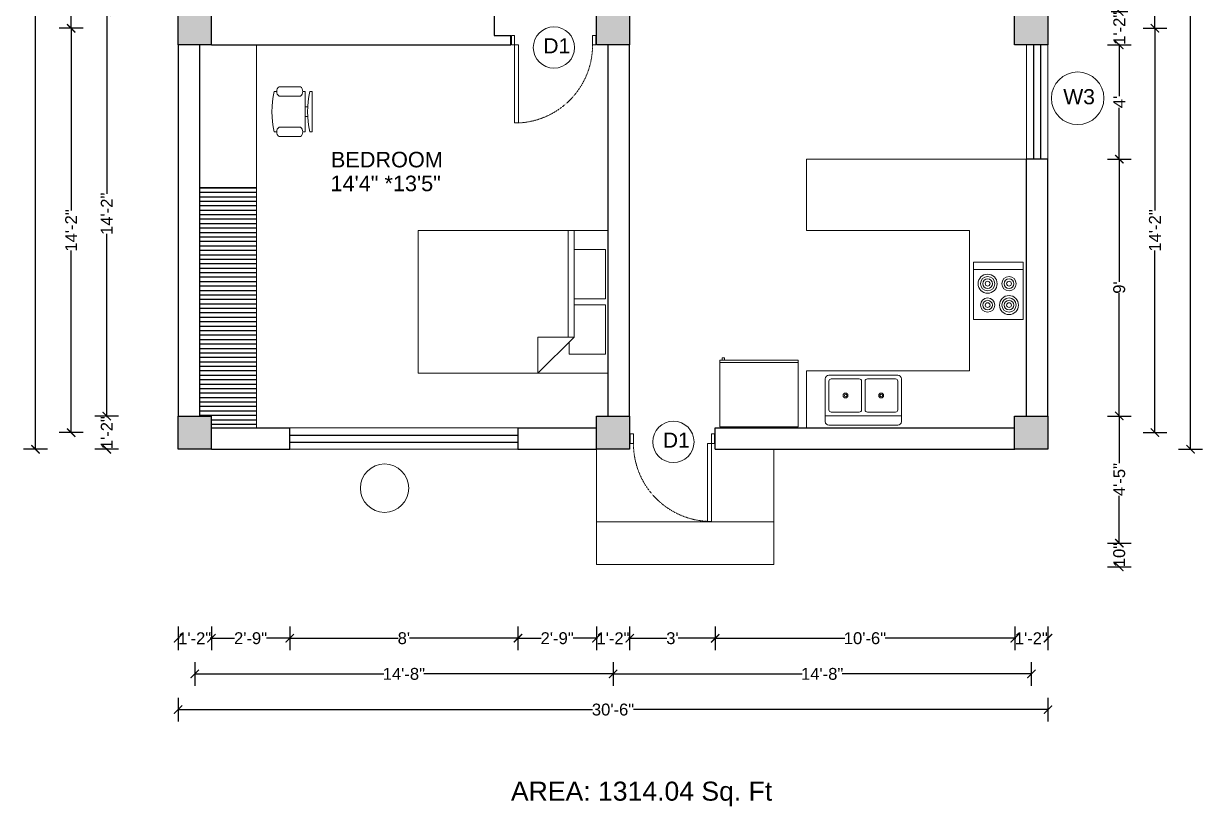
# Model space of a CAD drawing. Header units: inches. Extents: x 2970 to 17976, y 9207 to 14243.
# Drawn here: x 5330.6 to 5826.6, y 13432.8 to 13761.9 of the extents above; entities that cross this region are included whole.
import ezdxf

# ---------------------------------------------------------------- set-up
doc = ezdxf.new("R2010")
doc.units = ezdxf.units.IN
doc.header["$PDMODE"] = 34
doc.linetypes.add('HIDDEN4', pattern=[0.09375, 0.0625, -0.03125])
for name, color, linetype, lineweight in [('DIMENSION', 134, 'Continuous', 15), ('furniture', 11, 'Continuous', 13), ('kiutchen tools', 211, 'Continuous', 13), ('pillar', 40, 'Continuous', 30), ('stairs', 4, 'Continuous', 13), ('TEXT', 30, 'Continuous', 13), ('wall', 60, 'Continuous', 30), ('window section', 185, 'Continuous', 30), ('window sill', 103, 'Continuous', 13)]:
    doc.layers.add(name, color=color, linetype=linetype, lineweight=lineweight)
doc.styles.get("Standard").update_dxf_attribs({"font": 'arial.ttf'})
doc.dimstyles.get("Standard").update_dxf_attribs({"dimtxt": 5, "dimasz": 3.5, "dimexe": 5, "dimexo": 3, "dimgap": 0.09, "dimtad": 0, "dimdec": 0, "dimzin": 0, "dimdsep": 46, "dimlunit": 4, "dimtxsty": 'Standard', "dimblk": 'ARCHTICK', "dimcen": 0.09, "dimadec": 0, "dimazin": 0, "dimtfac": 1, "dimtdec": 0, "dimtofl": 0, "dimtmove": 0, "dimatfit": 3, "dimfxl": 5, "dimfxlon": 1, "dimtolj": 1, "dimtzin": 0, "dimarcsym": 0})

# ---------------------------------------------------------------- blocks, each defined once
blk = doc.blocks.new('pillar')
h = blk.add_hatch(color=256)
h.dxf.hatch_style = 1
h.paths.add_polyline_path([(2623.04, 2262.43), (2637.04, 2262.43), (2637.04, 2276.43), (2623.04, 2276.43)])
blk.add_lwpolyline([(2623.04, 2276.43), (2637.04, 2276.43), (2637.04, 2262.43), (2623.04, 2262.43)], close=True)
blk = doc.blocks.new('Bed - Queen')
at = {"linetype": 'Continuous'}
for p, q in [((0, -80.00003), (0, 0)), ((0, 0), (59.99999, 0)), ((59.99999, 0), (59.99999, -80.00003)), ((7.99999, -1.2), (28.79998, -1.2)), ((7.99999, -14.4), (7.99999, -1.2)), ((28.79998, -1.2), (28.79998, -14.4)), ((31.19999, -1.2), (51.99999, -1.2)), ((31.19999, -14.4), (31.19999, -1.2)), ((51.99999, -1.2), (51.99999, -16.4)), ((0, -14.4), (44.8, -14.4)), ((59.99999, -29.6), (44.8, -14.4)), ((44.8, -14.4), (44.8, -29.6)), ((44.8, -16.8), (0, -16.8)), ((51.99999, -16.4), (46.79936, -16.4)), ((44.8, -29.6), (59.99999, -29.6)), ((59.99999, -80.00003), (0, -80.00003))]:
    blk.add_line(p, q, dxfattribs=at)
blk = doc.blocks.new('Chair - Desk')
at = {"linetype": 'Continuous'}
for p, q in [((-8.5, 0), (-8.5, -1)), ((-8.5, 0), (8.5, 0)), ((8.5, 0), (8.5, -1)), ((-8.5, -3), (-8.5, -4)), ((-8.5, -3), (8.5, -3)), ((-2, -3), (-2, -1.9355)), ((2, -1.9576), (2, -3)), ((8.5, -3), (8.5, -4)), ((-10.5, -5), (-10.5, -14)), ((-6.5, -14), (-6.5, -5)), ((6.5, -5), (6.5, -14)), ((10.5, -14), (10.5, -5)), ((-8.5, -15), (-8.5, -16)), ((8.5, -15), (8.5, -16))]:
    blk.add_line(p, q, dxfattribs=at)
for centre, radius, start, end in [((-8.5, -6.5), 2.5, 36.8699, 143.1301), ((0, 34.625), 36.625, 256.5803, 283.4197), ((8.5, -6.5), 2.5, 36.8699, 143.1301), ((-8.5, -12.5), 2.5, 216.8699, 323.1301), ((8.5, -12.5), 2.5, 216.8699, 323.1301), ((0, 19.625), 36.625, 256.5803, 283.4197)]:
    blk.add_arc(centre, radius, start, end, dxfattribs=at)
blk = doc.blocks.new('fridge')
at = {"layer": 'furniture'}
for p, q in [((3421.89, 1597.78), (3454.89, 1597.78)), ((3452.89, 1595.78), (3452.89, 1596.78)), ((3453.89, 1595.78), (3452.89, 1595.78)), ((3453.89, 1596.78), (3453.89, 1595.78))]:
    blk.add_line(p, q, dxfattribs=at)
blk.add_lwpolyline([(3421.89, 1596.78), (3421.89, 1624.78), (3454.89, 1624.78), (3454.89, 1596.78)], close=True, dxfattribs=at)
blk = doc.blocks.new('sink')
at = {"layer": 'furniture'}
for p, q in [((3469.14, 1547.28), (3469.14, 1559.28)), ((3470.64, 1559.28), (3470.64, 1547.28)), ((3485.89, 1544.78), (3453.89, 1544.78)), ((3451.89, 1539.6), (3451.71, 1539.78))]:
    blk.add_line(p, q, dxfattribs=at)
for points in [[(3453.89, 1542.28), (3453.89, 1560.28)], [(3455.39, 1561.78), (3484.39, 1561.78)], [(3455.39, 1547.28), (3455.39, 1559.28)], [(3456.39, 1560.28), (3468.14, 1560.28)], [(3471.64, 1560.28), (3483.39, 1560.28)], [(3484.39, 1559.28), (3484.39, 1547.28)], [(3485.89, 1560.28), (3485.89, 1542.28)], [(3468.14, 1546.28), (3456.39, 1546.28)], [(3483.39, 1546.28), (3471.64, 1546.28)], [(3484.39, 1540.78), (3455.39, 1540.78)]]:
    blk.add_lwpolyline(points, dxfattribs=at)
for centre, radius in [((3462.39, 1553.28), 1), ((3462.39, 1553.28), 0.5), ((3477.39, 1553.28), 1), ((3477.39, 1553.28), 0.5)]:
    blk.add_circle(centre, radius, dxfattribs=at)
for centre, radius, start, end in [((3455.39, 1560.28), 1.5, 90, 180), ((3456.39, 1559.28), 1, 90, 180), ((3468.14, 1559.28), 1, 0, 90), ((3471.64, 1559.28), 1, 90, 180), ((3483.39, 1559.28), 1, 0, 90), ((3484.39, 1560.28), 1.5, 0, 90), ((3456.39, 1547.28), 1, 180, 270), ((3468.14, 1547.28), 1, 270, 0), ((3471.64, 1547.28), 1, 180, 270), ((3483.39, 1547.28), 1, 270, 0), ((3455.39, 1542.28), 1.5, 180, 270), ((3484.39, 1542.28), 1.5, 270, 0)]:
    blk.add_arc(centre, radius, start, end, dxfattribs=at)
blk = doc.blocks.new('chula')
at = {"layer": 'furniture'}
blk.add_line((3495.89, 1621.78), (3516.89, 1621.78), dxfattribs=at)
blk.add_lwpolyline([(3495.89, 1600.78), (3495.89, 1624.78), (3516.89, 1624.78), (3516.89, 1600.78)], close=True, dxfattribs=at)
for centre, radius in [((3501.89, 1615.78), 4), ((3501.89, 1615.78), 3), ((3501.89, 1615.78), 2), ((3510.89, 1615.78), 3), ((3510.89, 1615.78), 2), ((3501.89, 1615.78), 1), ((3510.89, 1615.78), 1), ((3501.89, 1606.78), 3), ((3501.89, 1606.78), 2), ((3501.89, 1606.78), 1), ((3510.89, 1606.78), 4), ((3510.89, 1606.78), 3), ((3510.89, 1606.78), 2), ((3510.89, 1606.78), 1)]:
    blk.add_circle(centre, radius, dxfattribs=at)
blk = doc.blocks.new('A$C0CE462CD')
for p, q in [((860, 100), (860, 0)), ((860, 0), (894, 0))]:
    blk.add_line(p, q)
for points in [[(860, 100), (860, 920), (818, 920), (818, 100)], [(0, 10), (6, 10), (6, 90), (0, 90)], [(894, 10), (900, 10), (900, 90), (894, 90)]]:
    blk.add_lwpolyline(points, close=True)
for points in [[(6, 0), (40, 0), (40, 100), (6, 100)], [(6, 100), (6, 0)], [(860, 100), (894, 100), (894, 0)]]:
    blk.add_lwpolyline(points)
at = {"linetype": 'HIDDEN4'}
blk.add_arc((859, 102), 819, 92.8508, 180.1309, dxfattribs=at)
blk = doc.blocks.new('_ArchTick')
at = {"color": 0, "linetype": 'ByBlock', "const_width": 0.15}
blk.add_lwpolyline([(-0.5, -0.5), (0.5, 0.5)], dxfattribs=at)
blk = doc.blocks.new('*D375')
at = {"layer": 'Defpoints', "color": 0, "transparency": 16777216}
for p in [(5761.64, 13766.88), (5761.64, 13752.88), (5791.64, 13752.88)]:
    blk.add_point(p, dxfattribs=at)
at = {"layer": 'DIMENSION', "color": 0, "lineweight": -2, "transparency": 16777216}
for p, q in [((5786.64, 13766.88), (5796.64, 13766.88)), ((5791.64, 13766.88), (5791.64, 13766.38)), ((5786.64, 13752.88), (5796.64, 13752.88)), ((5791.64, 13752.88), (5791.64, 13753.38))]:
    blk.add_line(p, q, dxfattribs=at)
at = {"layer": 'DIMENSION', "color": 0, "lineweight": -2, "transparency": 16777216, "xscale": 3.5, "yscale": 3.5, "zscale": 3.5}
for p, rotation in [((5791.64, 13766.88), 90), ((5791.64, 13752.88), 270)]:
    blk.add_blockref('_ArchTick', p, dxfattribs=dict(at, rotation=rotation))
at = {"layer": 'DIMENSION', "color": 0, "transparency": 16777216, "insert": (5791.64, 13759.88), "char_height": 5, "attachment_point": 5, "rotation": 90}
blk.add_mtext('\\A1;1\'-2"', dxfattribs=at)
blk = doc.blocks.new('*D405')
at = {"layer": 'Defpoints', "color": 0, "transparency": 16777216}
for p in [(5761.64, 13752.88), (5761.64, 13704.88), (5791.64, 13704.88)]:
    blk.add_point(p, dxfattribs=at)
at = {"layer": 'DIMENSION', "color": 0, "lineweight": -2, "transparency": 16777216}
for p, q in [((5786.64, 13752.88), (5796.64, 13752.88)), ((5791.64, 13752.88), (5791.64, 13731.38)), ((5791.64, 13704.88), (5791.64, 13726.39)), ((5786.64, 13704.88), (5796.64, 13704.88))]:
    blk.add_line(p, q, dxfattribs=at)
at = {"layer": 'DIMENSION', "color": 0, "lineweight": -2, "transparency": 16777216, "xscale": 3.5, "yscale": 3.5, "zscale": 3.5}
for p, rotation in [((5791.64, 13752.88), 90), ((5791.64, 13704.88), 270)]:
    blk.add_blockref('_ArchTick', p, dxfattribs=dict(at, rotation=rotation))
at = {"layer": 'DIMENSION', "color": 0, "transparency": 16777216, "insert": (5791.64, 13728.88), "char_height": 5, "attachment_point": 5, "rotation": 90}
blk.add_mtext("\\A1;4'", dxfattribs=at)
blk = doc.blocks.new('*D406')
at = {"layer": 'Defpoints', "color": 0, "transparency": 16777216}
for p in [(5761.64, 13704.88), (5761.64, 13596.88), (5791.64, 13596.88)]:
    blk.add_point(p, dxfattribs=at)
at = {"layer": 'DIMENSION', "color": 0, "lineweight": -2, "transparency": 16777216}
for p, q in [((5786.64, 13704.88), (5796.64, 13704.88)), ((5791.64, 13704.88), (5791.64, 13653.28)), ((5791.64, 13596.88), (5791.64, 13648.49)), ((5786.64, 13596.88), (5796.64, 13596.88))]:
    blk.add_line(p, q, dxfattribs=at)
at = {"layer": 'DIMENSION', "color": 0, "lineweight": -2, "transparency": 16777216, "xscale": 3.5, "yscale": 3.5, "zscale": 3.5}
for p, rotation in [((5791.64, 13704.88), 90), ((5791.64, 13596.88), 270)]:
    blk.add_blockref('_ArchTick', p, dxfattribs=dict(at, rotation=rotation))
at = {"layer": 'DIMENSION', "color": 0, "transparency": 16777216, "insert": (5791.64, 13650.88), "char_height": 5, "attachment_point": 5, "rotation": 90}
blk.add_mtext("\\A1;9'", dxfattribs=at)
blk = doc.blocks.new('*D376')
at = {"layer": 'Defpoints', "color": 0, "transparency": 16777216}
for p in [(5761.64, 13596.88), (5646.31, 13543.44), (5791.64, 13543.44)]:
    blk.add_point(p, dxfattribs=at)
at = {"layer": 'DIMENSION', "color": 0, "lineweight": -2, "transparency": 16777216}
for p, q in [((5786.64, 13596.88), (5796.64, 13596.88)), ((5791.64, 13596.88), (5791.64, 13577)), ((5791.64, 13543.44), (5791.64, 13563.33)), ((5786.64, 13543.44), (5796.64, 13543.44))]:
    blk.add_line(p, q, dxfattribs=at)
at = {"layer": 'DIMENSION', "color": 0, "lineweight": -2, "transparency": 16777216, "xscale": 3.5, "yscale": 3.5, "zscale": 3.5}
for p, rotation in [((5791.64, 13596.88), 90), ((5791.64, 13543.44), 270)]:
    blk.add_blockref('_ArchTick', p, dxfattribs=dict(at, rotation=rotation))
at = {"layer": 'DIMENSION', "color": 0, "transparency": 16777216, "insert": (5791.64, 13570.16), "char_height": 5, "attachment_point": 5, "rotation": 90}
blk.add_mtext('\\A1;4\'-5"', dxfattribs=at)
blk = doc.blocks.new('*D377')
at = {"layer": 'Defpoints', "color": 0, "transparency": 16777216}
for p in [(5646.31, 13543.44), (5646.31, 13533.44), (5791.64, 13533.44)]:
    blk.add_point(p, dxfattribs=at)
at = {"layer": 'DIMENSION', "color": 0, "lineweight": -2, "transparency": 16777216}
for p, q in [((5786.64, 13543.44), (5796.64, 13543.44)), ((5791.64, 13543.44), (5791.64, 13543.11)), ((5786.64, 13533.44), (5796.64, 13533.44)), ((5791.64, 13533.44), (5791.64, 13533.77))]:
    blk.add_line(p, q, dxfattribs=at)
at = {"layer": 'DIMENSION', "color": 0, "lineweight": -2, "transparency": 16777216, "xscale": 3.5, "yscale": 3.5, "zscale": 3.5}
for p, rotation in [((5791.64, 13543.44), 90), ((5791.64, 13533.44), 270)]:
    blk.add_blockref('_ArchTick', p, dxfattribs=dict(at, rotation=rotation))
at = {"layer": 'DIMENSION', "color": 0, "transparency": 16777216, "insert": (5791.64, 13538.44), "char_height": 5, "attachment_point": 5, "rotation": 90}
blk.add_mtext('\\A1;10"', dxfattribs=at)
blk = doc.blocks.new('*D410')
at = {"layer": 'Defpoints', "color": 0, "transparency": 16777216}
for p in [(5395.64, 13766.88), (5365.64, 13596.88), (5395.64, 13596.88)]:
    blk.add_point(p, dxfattribs=at)
at = {"layer": 'DIMENSION', "color": 0, "lineweight": -2, "transparency": 16777216}
for p, q in [((5370.64, 13766.88), (5360.64, 13766.88)), ((5365.64, 13766.88), (5365.64, 13690.33)), ((5365.64, 13596.88), (5365.64, 13673.44)), ((5370.64, 13596.88), (5360.64, 13596.88))]:
    blk.add_line(p, q, dxfattribs=at)
at = {"layer": 'DIMENSION', "color": 0, "lineweight": -2, "transparency": 16777216, "xscale": 3.5, "yscale": 3.5, "zscale": 3.5}
for p, rotation in [((5365.64, 13766.88), 90), ((5365.64, 13596.88), 270)]:
    blk.add_blockref('_ArchTick', p, dxfattribs=dict(at, rotation=rotation))
at = {"layer": 'DIMENSION', "color": 0, "transparency": 16777216, "insert": (5365.64, 13681.88), "char_height": 5, "attachment_point": 5, "rotation": 90}
blk.add_mtext('\\A1;14\'-2"', dxfattribs=at)
blk = doc.blocks.new('*D411')
at = {"layer": 'Defpoints', "color": 0, "transparency": 16777216}
for p in [(5395.64, 13596.88), (5365.64, 13582.88), (5395.64, 13582.88)]:
    blk.add_point(p, dxfattribs=at)
at = {"layer": 'DIMENSION', "color": 0, "lineweight": -2, "transparency": 16777216}
for p, q in [((5370.64, 13596.88), (5360.64, 13596.88)), ((5365.64, 13596.88), (5365.64, 13596.38)), ((5370.64, 13582.88), (5360.64, 13582.88)), ((5365.64, 13582.88), (5365.64, 13583.38))]:
    blk.add_line(p, q, dxfattribs=at)
at = {"layer": 'DIMENSION', "color": 0, "lineweight": -2, "transparency": 16777216, "xscale": 3.5, "yscale": 3.5, "zscale": 3.5}
for p, rotation in [((5365.64, 13596.88), 90), ((5365.64, 13582.88), 270)]:
    blk.add_blockref('_ArchTick', p, dxfattribs=dict(at, rotation=rotation))
at = {"layer": 'DIMENSION', "color": 0, "transparency": 16777216, "insert": (5365.64, 13589.88), "char_height": 5, "attachment_point": 5, "rotation": 90}
blk.add_mtext('\\A1;1\'-2"', dxfattribs=at)
blk = doc.blocks.new('*D379')
at = {"layer": 'Defpoints', "color": 0, "transparency": 16777216}
for p in [(5395.64, 13552.88), (5409.64, 13552.88), (5409.64, 13503.44)]:
    blk.add_point(p, dxfattribs=at)
at = {"layer": 'DIMENSION', "color": 0, "lineweight": -2, "transparency": 16777216}
for p, q in [((5395.64, 13508.44), (5395.64, 13498.44)), ((5409.64, 13508.44), (5409.64, 13498.44)), ((5395.64, 13503.44), (5396.14, 13503.44)), ((5409.64, 13503.44), (5409.14, 13503.44))]:
    blk.add_line(p, q, dxfattribs=at)
at = {"layer": 'DIMENSION', "color": 0, "lineweight": -2, "transparency": 16777216, "xscale": 3.5, "yscale": 3.5, "zscale": 3.5, "rotation": 180}
blk.add_blockref('_ArchTick', (5395.64, 13503.44), dxfattribs=at)
at = {"layer": 'DIMENSION', "color": 0, "lineweight": -2, "transparency": 16777216, "xscale": 3.5, "yscale": 3.5, "zscale": 3.5}
blk.add_blockref('_ArchTick', (5409.64, 13503.44), dxfattribs=at)
at = {"layer": 'DIMENSION', "color": 0, "transparency": 16777216, "insert": (5402.64, 13503.44), "char_height": 5, "attachment_point": 5}
blk.add_mtext('\\A1;1\'-2"', dxfattribs=at)
blk = doc.blocks.new('*D380')
at = {"layer": 'Defpoints', "color": 0, "transparency": 16777216}
for p in [(5409.64, 13552.88), (5442.64, 13552.88), (5442.64, 13503.44)]:
    blk.add_point(p, dxfattribs=at)
at = {"layer": 'DIMENSION', "color": 0, "lineweight": -2, "transparency": 16777216}
for p, q in [((5409.64, 13508.44), (5409.64, 13498.44)), ((5442.64, 13508.44), (5442.64, 13498.44)), ((5409.64, 13503.44), (5419.36, 13503.44)), ((5442.64, 13503.44), (5432.91, 13503.44))]:
    blk.add_line(p, q, dxfattribs=at)
at = {"layer": 'DIMENSION', "color": 0, "lineweight": -2, "transparency": 16777216, "xscale": 3.5, "yscale": 3.5, "zscale": 3.5, "rotation": 180}
blk.add_blockref('_ArchTick', (5409.64, 13503.44), dxfattribs=at)
at = {"layer": 'DIMENSION', "color": 0, "lineweight": -2, "transparency": 16777216, "xscale": 3.5, "yscale": 3.5, "zscale": 3.5}
blk.add_blockref('_ArchTick', (5442.64, 13503.44), dxfattribs=at)
at = {"layer": 'DIMENSION', "color": 0, "transparency": 16777216, "insert": (5426.14, 13503.44), "char_height": 5, "attachment_point": 5}
blk.add_mtext('\\A1;2\'-9"', dxfattribs=at)
blk = doc.blocks.new('*D381')
at = {"layer": 'Defpoints', "color": 0, "transparency": 16777216}
for p in [(5442.64, 13552.88), (5538.64, 13552.88), (5538.64, 13503.44)]:
    blk.add_point(p, dxfattribs=at)
at = {"layer": 'DIMENSION', "color": 0, "lineweight": -2, "transparency": 16777216}
for p, q in [((5442.64, 13508.44), (5442.64, 13498.44)), ((5538.64, 13508.44), (5538.64, 13498.44)), ((5442.64, 13503.44), (5488.24, 13503.44)), ((5538.64, 13503.44), (5493.03, 13503.44))]:
    blk.add_line(p, q, dxfattribs=at)
at = {"layer": 'DIMENSION', "color": 0, "lineweight": -2, "transparency": 16777216, "xscale": 3.5, "yscale": 3.5, "zscale": 3.5, "rotation": 180}
blk.add_blockref('_ArchTick', (5442.64, 13503.44), dxfattribs=at)
at = {"layer": 'DIMENSION', "color": 0, "lineweight": -2, "transparency": 16777216, "xscale": 3.5, "yscale": 3.5, "zscale": 3.5}
blk.add_blockref('_ArchTick', (5538.64, 13503.44), dxfattribs=at)
at = {"layer": 'DIMENSION', "color": 0, "transparency": 16777216, "insert": (5490.64, 13503.44), "char_height": 5, "attachment_point": 5}
blk.add_mtext("\\A1;8'", dxfattribs=at)
blk = doc.blocks.new('*D382')
at = {"layer": 'Defpoints', "color": 0, "transparency": 16777216}
for p in [(5538.64, 13552.88), (5571.64, 13552.88), (5571.64, 13503.44)]:
    blk.add_point(p, dxfattribs=at)
at = {"layer": 'DIMENSION', "color": 0, "lineweight": -2, "transparency": 16777216}
for p, q in [((5538.64, 13508.44), (5538.64, 13498.44)), ((5571.64, 13508.44), (5571.64, 13498.44)), ((5538.64, 13503.44), (5548.36, 13503.44)), ((5571.64, 13503.44), (5561.91, 13503.44))]:
    blk.add_line(p, q, dxfattribs=at)
at = {"layer": 'DIMENSION', "color": 0, "lineweight": -2, "transparency": 16777216, "xscale": 3.5, "yscale": 3.5, "zscale": 3.5, "rotation": 180}
blk.add_blockref('_ArchTick', (5538.64, 13503.44), dxfattribs=at)
at = {"layer": 'DIMENSION', "color": 0, "lineweight": -2, "transparency": 16777216, "xscale": 3.5, "yscale": 3.5, "zscale": 3.5}
blk.add_blockref('_ArchTick', (5571.64, 13503.44), dxfattribs=at)
at = {"layer": 'DIMENSION', "color": 0, "transparency": 16777216, "insert": (5555.14, 13503.44), "char_height": 5, "attachment_point": 5}
blk.add_mtext('\\A1;2\'-9"', dxfattribs=at)
blk = doc.blocks.new('*D383')
at = {"layer": 'Defpoints', "color": 0, "transparency": 16777216}
for p in [(5571.64, 13552.88), (5585.64, 13552.88), (5585.64, 13503.44)]:
    blk.add_point(p, dxfattribs=at)
at = {"layer": 'DIMENSION', "color": 0, "lineweight": -2, "transparency": 16777216}
for p, q in [((5571.64, 13508.44), (5571.64, 13498.44)), ((5585.64, 13508.44), (5585.64, 13498.44)), ((5571.64, 13503.44), (5572.14, 13503.44)), ((5585.64, 13503.44), (5585.14, 13503.44))]:
    blk.add_line(p, q, dxfattribs=at)
at = {"layer": 'DIMENSION', "color": 0, "lineweight": -2, "transparency": 16777216, "xscale": 3.5, "yscale": 3.5, "zscale": 3.5, "rotation": 180}
blk.add_blockref('_ArchTick', (5571.64, 13503.44), dxfattribs=at)
at = {"layer": 'DIMENSION', "color": 0, "lineweight": -2, "transparency": 16777216, "xscale": 3.5, "yscale": 3.5, "zscale": 3.5}
blk.add_blockref('_ArchTick', (5585.64, 13503.44), dxfattribs=at)
at = {"layer": 'DIMENSION', "color": 0, "transparency": 16777216, "insert": (5578.64, 13503.44), "char_height": 5, "attachment_point": 5}
blk.add_mtext('\\A1;1\'-2"', dxfattribs=at)
blk = doc.blocks.new('*D384')
at = {"layer": 'Defpoints', "color": 0, "transparency": 16777216}
for p in [(5585.64, 13552.88), (5621.64, 13552.88), (5621.64, 13503.44)]:
    blk.add_point(p, dxfattribs=at)
at = {"layer": 'DIMENSION', "color": 0, "lineweight": -2, "transparency": 16777216}
for p, q in [((5585.64, 13508.44), (5585.64, 13498.44)), ((5621.64, 13508.44), (5621.64, 13498.44)), ((5585.64, 13503.44), (5601.25, 13503.44)), ((5621.64, 13503.44), (5606.02, 13503.44))]:
    blk.add_line(p, q, dxfattribs=at)
at = {"layer": 'DIMENSION', "color": 0, "lineweight": -2, "transparency": 16777216, "xscale": 3.5, "yscale": 3.5, "zscale": 3.5, "rotation": 180}
blk.add_blockref('_ArchTick', (5585.64, 13503.44), dxfattribs=at)
at = {"layer": 'DIMENSION', "color": 0, "lineweight": -2, "transparency": 16777216, "xscale": 3.5, "yscale": 3.5, "zscale": 3.5}
blk.add_blockref('_ArchTick', (5621.64, 13503.44), dxfattribs=at)
at = {"layer": 'DIMENSION', "color": 0, "transparency": 16777216, "insert": (5603.64, 13503.44), "char_height": 5, "attachment_point": 5}
blk.add_mtext("\\A1;3'", dxfattribs=at)
blk = doc.blocks.new('*D385')
at = {"layer": 'Defpoints', "color": 0, "transparency": 16777216}
for p in [(5621.64, 13552.88), (5747.64, 13552.88), (5747.64, 13503.44)]:
    blk.add_point(p, dxfattribs=at)
at = {"layer": 'DIMENSION', "color": 0, "lineweight": -2, "transparency": 16777216}
for p, q in [((5621.64, 13508.44), (5621.64, 13498.44)), ((5747.64, 13508.44), (5747.64, 13498.44)), ((5621.64, 13503.44), (5676.19, 13503.44)), ((5747.64, 13503.44), (5693.08, 13503.44))]:
    blk.add_line(p, q, dxfattribs=at)
at = {"layer": 'DIMENSION', "color": 0, "lineweight": -2, "transparency": 16777216, "xscale": 3.5, "yscale": 3.5, "zscale": 3.5, "rotation": 180}
blk.add_blockref('_ArchTick', (5621.64, 13503.44), dxfattribs=at)
at = {"layer": 'DIMENSION', "color": 0, "lineweight": -2, "transparency": 16777216, "xscale": 3.5, "yscale": 3.5, "zscale": 3.5}
blk.add_blockref('_ArchTick', (5747.64, 13503.44), dxfattribs=at)
at = {"layer": 'DIMENSION', "color": 0, "transparency": 16777216, "insert": (5684.64, 13503.44), "char_height": 5, "attachment_point": 5}
blk.add_mtext('\\A1;10\'-6"', dxfattribs=at)
blk = doc.blocks.new('*D386')
at = {"layer": 'Defpoints', "color": 0, "transparency": 16777216}
for p in [(5747.64, 13552.88), (5761.64, 13552.88), (5761.64, 13503.44)]:
    blk.add_point(p, dxfattribs=at)
at = {"layer": 'DIMENSION', "color": 0, "lineweight": -2, "transparency": 16777216}
for p, q in [((5747.64, 13508.44), (5747.64, 13498.44)), ((5761.64, 13508.44), (5761.64, 13498.44)), ((5747.64, 13503.44), (5748.14, 13503.44)), ((5761.64, 13503.44), (5761.14, 13503.44))]:
    blk.add_line(p, q, dxfattribs=at)
at = {"layer": 'DIMENSION', "color": 0, "lineweight": -2, "transparency": 16777216, "xscale": 3.5, "yscale": 3.5, "zscale": 3.5, "rotation": 180}
blk.add_blockref('_ArchTick', (5747.64, 13503.44), dxfattribs=at)
at = {"layer": 'DIMENSION', "color": 0, "lineweight": -2, "transparency": 16777216, "xscale": 3.5, "yscale": 3.5, "zscale": 3.5}
blk.add_blockref('_ArchTick', (5761.64, 13503.44), dxfattribs=at)
at = {"layer": 'DIMENSION', "color": 0, "transparency": 16777216, "insert": (5754.64, 13503.44), "char_height": 5, "attachment_point": 5}
blk.add_mtext('\\A1;1\'-2"', dxfattribs=at)
blk = doc.blocks.new('*D415')
at = {"layer": 'Defpoints', "color": 0, "transparency": 16777216}
for p in [(5761.64, 13922.88), (5761.64, 13759.88), (5806.64, 13759.88)]:
    blk.add_point(p, dxfattribs=at)
at = {"layer": 'DIMENSION', "color": 0, "lineweight": -2, "transparency": 16777216}
for p, q in [((5801.64, 13922.88), (5811.64, 13922.88)), ((5806.64, 13922.88), (5806.64, 13849.83)), ((5806.64, 13759.88), (5806.64, 13832.94)), ((5801.64, 13759.88), (5811.64, 13759.88))]:
    blk.add_line(p, q, dxfattribs=at)
at = {"layer": 'DIMENSION', "color": 0, "lineweight": -2, "transparency": 16777216, "xscale": 3.5, "yscale": 3.5, "zscale": 3.5}
for p, rotation in [((5806.64, 13922.88), 90), ((5806.64, 13759.88), 270)]:
    blk.add_blockref('_ArchTick', p, dxfattribs=dict(at, rotation=rotation))
at = {"layer": 'DIMENSION', "color": 0, "transparency": 16777216, "insert": (5806.64, 13841.38), "char_height": 5, "attachment_point": 5, "rotation": 90}
blk.add_mtext('\\A1;13\'-7"', dxfattribs=at)
blk = doc.blocks.new('*D416')
at = {"layer": 'Defpoints', "color": 0, "transparency": 16777216}
for p in [(5761.64, 13759.88), (5761.64, 13589.88), (5806.64, 13589.88)]:
    blk.add_point(p, dxfattribs=at)
at = {"layer": 'DIMENSION', "color": 0, "lineweight": -2, "transparency": 16777216}
for p, q in [((5801.64, 13759.88), (5811.64, 13759.88)), ((5806.64, 13759.88), (5806.64, 13683.33)), ((5806.64, 13589.88), (5806.64, 13666.44)), ((5801.64, 13589.88), (5811.64, 13589.88))]:
    blk.add_line(p, q, dxfattribs=at)
at = {"layer": 'DIMENSION', "color": 0, "lineweight": -2, "transparency": 16777216, "xscale": 3.5, "yscale": 3.5, "zscale": 3.5}
for p, rotation in [((5806.64, 13759.88), 90), ((5806.64, 13589.88), 270)]:
    blk.add_blockref('_ArchTick', p, dxfattribs=dict(at, rotation=rotation))
at = {"layer": 'DIMENSION', "color": 0, "transparency": 16777216, "insert": (5806.64, 13674.88), "char_height": 5, "attachment_point": 5, "rotation": 90}
blk.add_mtext('\\A1;14\'-2"', dxfattribs=at)
blk = doc.blocks.new('*D387')
at = {"layer": 'Defpoints', "color": 0, "transparency": 16777216}
for p in [(5402.64, 13567.88), (5578.64, 13567.88), (5578.64, 13488.44)]:
    blk.add_point(p, dxfattribs=at)
at = {"layer": 'DIMENSION', "color": 0, "lineweight": -2, "transparency": 16777216}
for p, q in [((5402.64, 13493.44), (5402.64, 13483.44)), ((5578.64, 13493.44), (5578.64, 13483.44)), ((5402.64, 13488.44), (5482.19, 13488.44)), ((5578.64, 13488.44), (5499.08, 13488.44))]:
    blk.add_line(p, q, dxfattribs=at)
at = {"layer": 'DIMENSION', "color": 0, "lineweight": -2, "transparency": 16777216, "xscale": 3.5, "yscale": 3.5, "zscale": 3.5, "rotation": 180}
blk.add_blockref('_ArchTick', (5402.64, 13488.44), dxfattribs=at)
at = {"layer": 'DIMENSION', "color": 0, "lineweight": -2, "transparency": 16777216, "xscale": 3.5, "yscale": 3.5, "zscale": 3.5}
blk.add_blockref('_ArchTick', (5578.64, 13488.44), dxfattribs=at)
at = {"layer": 'DIMENSION', "color": 0, "transparency": 16777216, "insert": (5490.64, 13488.44), "char_height": 5, "attachment_point": 5}
blk.add_mtext('\\A1;14\'-8"', dxfattribs=at)
blk = doc.blocks.new('*D388')
at = {"layer": 'Defpoints', "color": 0, "transparency": 16777216}
for p in [(5578.64, 13567.88), (5754.64, 13567.88), (5754.64, 13488.44)]:
    blk.add_point(p, dxfattribs=at)
at = {"layer": 'DIMENSION', "color": 0, "lineweight": -2, "transparency": 16777216}
for p, q in [((5578.64, 13493.44), (5578.64, 13483.44)), ((5754.64, 13493.44), (5754.64, 13483.44)), ((5578.64, 13488.44), (5658.19, 13488.44)), ((5754.64, 13488.44), (5675.08, 13488.44))]:
    blk.add_line(p, q, dxfattribs=at)
at = {"layer": 'DIMENSION', "color": 0, "lineweight": -2, "transparency": 16777216, "xscale": 3.5, "yscale": 3.5, "zscale": 3.5, "rotation": 180}
blk.add_blockref('_ArchTick', (5578.64, 13488.44), dxfattribs=at)
at = {"layer": 'DIMENSION', "color": 0, "lineweight": -2, "transparency": 16777216, "xscale": 3.5, "yscale": 3.5, "zscale": 3.5}
blk.add_blockref('_ArchTick', (5754.64, 13488.44), dxfattribs=at)
at = {"layer": 'DIMENSION', "color": 0, "transparency": 16777216, "insert": (5666.64, 13488.44), "char_height": 5, "attachment_point": 5}
blk.add_mtext('\\A1;14\'-8"', dxfattribs=at)
blk = doc.blocks.new('*D418')
at = {"layer": 'Defpoints', "color": 0, "transparency": 16777216}
for p in [(5395.64, 13922.88), (5350.64, 13759.88), (5395.64, 13759.88)]:
    blk.add_point(p, dxfattribs=at)
at = {"layer": 'DIMENSION', "color": 0, "lineweight": -2, "transparency": 16777216}
for p, q in [((5355.64, 13922.88), (5345.64, 13922.88)), ((5350.64, 13922.88), (5350.64, 13849.83)), ((5350.64, 13759.88), (5350.64, 13832.94)), ((5355.64, 13759.88), (5345.64, 13759.88))]:
    blk.add_line(p, q, dxfattribs=at)
at = {"layer": 'DIMENSION', "color": 0, "lineweight": -2, "transparency": 16777216, "xscale": 3.5, "yscale": 3.5, "zscale": 3.5}
for p, rotation in [((5350.64, 13922.88), 90), ((5350.64, 13759.88), 270)]:
    blk.add_blockref('_ArchTick', p, dxfattribs=dict(at, rotation=rotation))
at = {"layer": 'DIMENSION', "color": 0, "transparency": 16777216, "insert": (5350.64, 13841.38), "char_height": 5, "attachment_point": 5, "rotation": 90}
blk.add_mtext('\\A1;13\'-7"', dxfattribs=at)
blk = doc.blocks.new('*D419')
at = {"layer": 'Defpoints', "color": 0, "transparency": 16777216}
for p in [(5395.64, 13759.88), (5350.64, 13589.88), (5395.64, 13589.88)]:
    blk.add_point(p, dxfattribs=at)
at = {"layer": 'DIMENSION', "color": 0, "lineweight": -2, "transparency": 16777216}
for p, q in [((5355.64, 13759.88), (5345.64, 13759.88)), ((5350.64, 13759.88), (5350.64, 13683.33)), ((5350.64, 13589.88), (5350.64, 13666.44)), ((5355.64, 13589.88), (5345.64, 13589.88))]:
    blk.add_line(p, q, dxfattribs=at)
at = {"layer": 'DIMENSION', "color": 0, "lineweight": -2, "transparency": 16777216, "xscale": 3.5, "yscale": 3.5, "zscale": 3.5}
for p, rotation in [((5350.64, 13759.88), 90), ((5350.64, 13589.88), 270)]:
    blk.add_blockref('_ArchTick', p, dxfattribs=dict(at, rotation=rotation))
at = {"layer": 'DIMENSION', "color": 0, "transparency": 16777216, "insert": (5350.64, 13674.88), "char_height": 5, "attachment_point": 5, "rotation": 90}
blk.add_mtext('\\A1;14\'-2"', dxfattribs=at)
blk = doc.blocks.new('*D390')
at = {"layer": 'Defpoints', "color": 0, "transparency": 16777216}
for p in [(5761.64, 14099.88), (5761.64, 13582.88), (5821.64, 13582.88)]:
    blk.add_point(p, dxfattribs=at)
at = {"layer": 'DIMENSION', "color": 0, "lineweight": -2, "transparency": 16777216}
for p, q in [((5816.64, 14099.88), (5826.64, 14099.88)), ((5821.64, 14099.88), (5821.64, 13850.16)), ((5821.64, 13582.88), (5821.64, 13832.61)), ((5816.64, 13582.88), (5826.64, 13582.88))]:
    blk.add_line(p, q, dxfattribs=at)
at = {"layer": 'DIMENSION', "color": 0, "lineweight": -2, "transparency": 16777216, "xscale": 3.5, "yscale": 3.5, "zscale": 3.5}
for p, rotation in [((5821.64, 14099.88), 90), ((5821.64, 13582.88), 270)]:
    blk.add_blockref('_ArchTick', p, dxfattribs=dict(at, rotation=rotation))
at = {"layer": 'DIMENSION', "color": 0, "transparency": 16777216, "insert": (5821.64, 13841.38), "char_height": 5, "attachment_point": 5, "rotation": 90}
blk.add_mtext('\\A1;43\'-1"', dxfattribs=at)
blk = doc.blocks.new('*D420')
at = {"layer": 'Defpoints', "color": 0, "transparency": 16777216}
for p in [(5395.64, 13582.88), (5761.64, 13582.88), (5761.64, 13473.44)]:
    blk.add_point(p, dxfattribs=at)
at = {"layer": 'DIMENSION', "color": 0, "lineweight": -2, "transparency": 16777216}
for p, q in [((5395.64, 13478.44), (5395.64, 13468.44)), ((5761.64, 13478.44), (5761.64, 13468.44)), ((5395.64, 13473.44), (5569.96, 13473.44)), ((5761.64, 13473.44), (5587.31, 13473.44))]:
    blk.add_line(p, q, dxfattribs=at)
at = {"layer": 'DIMENSION', "color": 0, "lineweight": -2, "transparency": 16777216, "xscale": 3.5, "yscale": 3.5, "zscale": 3.5, "rotation": 180}
blk.add_blockref('_ArchTick', (5395.64, 13473.44), dxfattribs=at)
at = {"layer": 'DIMENSION', "color": 0, "lineweight": -2, "transparency": 16777216, "xscale": 3.5, "yscale": 3.5, "zscale": 3.5}
blk.add_blockref('_ArchTick', (5761.64, 13473.44), dxfattribs=at)
at = {"layer": 'DIMENSION', "color": 0, "transparency": 16777216, "insert": (5578.64, 13473.44), "char_height": 5, "attachment_point": 5}
blk.add_mtext('\\A1;30\'-6"', dxfattribs=at)
blk = doc.blocks.new('*D421')
at = {"layer": 'Defpoints', "color": 0, "transparency": 16777216}
for p in [(5395.64, 14099.88), (5335.64, 13582.88), (5395.64, 13582.88)]:
    blk.add_point(p, dxfattribs=at)
at = {"layer": 'DIMENSION', "color": 0, "lineweight": -2, "transparency": 16777216}
for p, q in [((5340.64, 14099.88), (5330.64, 14099.88)), ((5335.64, 14099.88), (5335.64, 13850.16)), ((5335.64, 13582.88), (5335.64, 13832.61)), ((5340.64, 13582.88), (5330.64, 13582.88))]:
    blk.add_line(p, q, dxfattribs=at)
at = {"layer": 'DIMENSION', "color": 0, "lineweight": -2, "transparency": 16777216, "xscale": 3.5, "yscale": 3.5, "zscale": 3.5}
for p, rotation in [((5335.64, 14099.88), 90), ((5335.64, 13582.88), 270)]:
    blk.add_blockref('_ArchTick', p, dxfattribs=dict(at, rotation=rotation))
at = {"layer": 'DIMENSION', "color": 0, "transparency": 16777216, "insert": (5335.64, 13841.38), "char_height": 5, "attachment_point": 5, "rotation": 90}
blk.add_mtext('\\A1;43\'-1"', dxfattribs=at)

msp = doc.modelspace()

# ---------------------------------------------------------------- hatches: boundary and pattern name
at = {"transparency": 33554495}
h = msp.add_hatch(dxfattribs=at)
h.set_pattern_fill('ANSI31', color=256, scale=15, angle=135)
h.set_pattern_definition([(180, (2772.5914, 11823.452), (-1e-16, -1.875), [])])
h.paths.add_polyline_path([(5404.64, 13596.88), (5409.64, 13596.88), (5409.64, 13591.88), (5428.64, 13591.88), (5428.64, 13692.88), (5404.64, 13692.88)])

# ---------------------------------------------------------------- linework, layer by layer
msp.add_line((5535.64, 13752.88), (5535.64, 13756.88))
at = {"layer": 'furniture'}
for p, q in [((5428.64, 13752.88), (5428.64, 13591.88)), ((5404.64, 13692.88), (5428.64, 13692.88))]:
    msp.add_line(p, q, dxfattribs=at)
at = {"layer": 'kiutchen tools'}
for p, q in [((5752.64, 13704.88), (5660.1, 13704.88)), ((5660.1, 13704.88), (5660.1, 13674.88)), ((5728.64, 13674.88), (5660.1, 13674.88)), ((5728.64, 13615.88), (5728.64, 13674.88)), ((5660.1, 13615.88), (5728.64, 13615.88)), ((5660.1, 13591.88), (5660.1, 13615.88))]:
    msp.add_line(p, q, dxfattribs=at)
at = {"layer": 'stairs'}
for p, q in [((5571.64, 13582.88), (5571.64, 13534.44)), ((5646.31, 13582.83), (5646.31, 13534.44)), ((5646.31, 13552.44), (5571.64, 13552.44)), ((5646.31, 13534.44), (5571.64, 13534.44))]:
    msp.add_line(p, q, dxfattribs=at)
at = {"layer": 'TEXT'}
for centre, radius in [((5553.78, 13751.8), 8.68), ((5774.15, 13730.46), 11.05), ((5604.06, 13586), 8.68), ((5482.51, 13566.54), 10.18)]:
    msp.add_circle(centre, radius, dxfattribs=at)
at = {"layer": 'wall'}
for p, q in [((5528.64, 13791.88), (5528.64, 13756.88)), ((5395.64, 13752.88), (5395.64, 13766.88)), ((5528.64, 13756.88), (5535.64, 13756.88)), ((5395.64, 13752.88), (5395.64, 13596.88)), ((5404.64, 13752.88), (5404.64, 13596.88)), ((5409.64, 13752.88), (5535.64, 13752.88)), ((5576.64, 13596.88), (5576.64, 13752.88)), ((5585.64, 13596.88), (5585.64, 13752.88)), ((5752.64, 13596.88), (5752.64, 13704.88)), ((5752.64, 13596.88), (5752.64, 13704.88)), ((5761.64, 13704.88), (5752.64, 13704.88)), ((5761.64, 13596.88), (5761.64, 13704.88)), ((5409.64, 13591.88), (5442.64, 13591.88)), ((5442.64, 13582.88), (5442.64, 13591.88)), ((5538.64, 13591.88), (5571.64, 13591.88)), ((5538.64, 13591.88), (5538.64, 13582.88)), ((5621.64, 13591.88), (5747.64, 13591.88)), ((5621.64, 13582.88), (5621.64, 13591.88)), ((5409.64, 13582.88), (5442.64, 13582.88)), ((5538.64, 13582.88), (5571.64, 13582.88)), ((5621.64, 13582.88), (5747.64, 13582.88))]:
    msp.add_line(p, q, dxfattribs=at)
at = {"layer": 'window section'}
for p, q in [((5755.64, 13704.88), (5755.64, 13752.88)), ((5758.64, 13704.88), (5758.64, 13752.88)), ((5442.64, 13588.88), (5538.64, 13588.88)), ((5442.64, 13585.88), (5538.64, 13585.88))]:
    msp.add_line(p, q, dxfattribs=at)
at = {"layer": 'window sill'}
for p, q in [((5752.64, 13704.88), (5752.64, 13752.88)), ((5761.64, 13704.88), (5761.64, 13752.88)), ((5442.64, 13591.88), (5538.64, 13591.88)), ((5442.64, 13582.88), (5538.64, 13582.88))]:
    msp.add_line(p, q, dxfattribs=at)

# ---------------------------------------------------------------- block references
at = {"layer": 'furniture', "yscale": 0.04000000000000026, "zscale": 0.04000000000000026}
for p, xscale, rotation in [((5571.64, 13756.88), 0.04000000000000026, 179.9999999999998), ((5585.64, 13589.38), -0.04000000000000026, 180)]:
    msp.add_blockref('A$C0CE462CD', p, dxfattribs=dict(at, xscale=xscale, rotation=rotation))
at = {"layer": 'furniture', "rotation": 270}
for name, p in [('Chair - Desk', (5452.13, 13724.82)), ('Bed - Queen', (5576.64, 13674.88))]:
    msp.add_blockref(name, p, dxfattribs=at)
at = {"layer": 'kiutchen tools'}
for name, p in [('chula', (2234.37, 12036.73)), ('sink', (2214.08, 12052.22))]:
    msp.add_blockref(name, p, dxfattribs=at)
at = {"layer": 'kiutchen tools', "rotation": 180}
msp.add_blockref('fridge', (9078.42, 15217.13), dxfattribs=at)
at = {"layer": 'pillar'}
for p in [(2772.59, 11490.45), (2948.59, 11490.45), (3124.59, 11490.45), (2772.59, 11320.45), (2948.59, 11320.45), (3124.59, 11320.45)]:
    msp.add_blockref('pillar', p, dxfattribs=at)

# ---------------------------------------------------------------- texts
at = {"layer": 'TEXT', "attachment_point": 1}
for s, width, gutter_width, heights, insert, char_height in [('D1', 8.081, 6.61, [4.76], (5549.32, 13755.71), 6.348), ('W3', 8.081, 6.61, [4.76], (5768.1, 13734.29), 6.348), ('BEDROOM', 54.2598, 20.39, [0], (5459.95, 13707.94), 6.523), ('14\'4" *13\'5"', 54.2598, 20.39, [0], (5459.77, 13697.92), 6.5234), ('D1', 8.081, 6.61, [4.76], (5599.6, 13589.91), 6.348), ('AREA: 1314.04 Sq. Ft', 121.0159, 12.5, [0], (5535.69, 13443.16), 8)]:
    msp.add_mtext_dynamic_manual_height_columns(s, width=width, gutter_width=gutter_width, heights=heights, dxfattribs=dict(at, insert=insert, char_height=char_height))

# ---------------------------------------------------------------- dimensions: what is measured, and where the dimension line sits
at = {"layer": 'DIMENSION'}
for p1, p2, distance, picture, middle in [((5395.64, 14099.88), (5395.64, 13582.88), -60, '*D421', (5335.64, 13841.38)), ((5761.64, 14099.88), (5761.64, 13582.88), 60, '*D390', (5821.64, 13841.38)), ((5395.64, 13582.88), (5761.64, 13582.88), -109.44, '*D420', (5578.64, 13473.44)), ((5402.64, 13567.88), (5578.64, 13567.88), -79.44, '*D387', (5490.64, 13488.44)), ((5395.64, 13552.88), (5409.64, 13552.88), -49.44, '*D379', (5402.64, 13503.44))]:
    dim = msp.add_aligned_dim(p1=p1, p2=p2, distance=distance, dimstyle='Standard', dxfattribs=at)
    dim.commit()
    dim.dimension.update_dxf_attribs({"geometry": picture, "text_midpoint": middle})
for base, p1, p2, angle, picture, middle in [((5350.64, 13759.88), (5395.64, 13922.88), (5395.64, 13759.88), 90, '*D418', (5350.64, 13841.38)), ((5365.64, 13596.88), (5395.64, 13766.88), (5395.64, 13596.88), 90, '*D410', (5365.64, 13681.88)), ((5350.64, 13589.88), (5395.64, 13759.88), (5395.64, 13589.88), 90, '*D419', (5350.64, 13674.88)), ((5365.64, 13582.88), (5395.64, 13596.88), (5395.64, 13582.88), 90, '*D411', (5365.64, 13589.88)), ((5754.64, 13488.44), (5578.64, 13567.88), (5754.64, 13567.88), 180, '*D388', (5666.64, 13488.44)), ((5442.64, 13503.44), (5409.64, 13552.88), (5442.64, 13552.88), 180, '*D380', (5426.14, 13503.44)), ((5538.64, 13503.44), (5442.64, 13552.88), (5538.64, 13552.88), 180, '*D381', (5490.64, 13503.44)), ((5571.64, 13503.44), (5538.64, 13552.88), (5571.64, 13552.88), 180, '*D382', (5555.14, 13503.44)), ((5585.64, 13503.44), (5571.64, 13552.88), (5585.64, 13552.88), 180, '*D383', (5578.64, 13503.44)), ((5621.64, 13503.44), (5585.64, 13552.88), (5621.64, 13552.88), 180, '*D384', (5603.64, 13503.44)), ((5747.64, 13503.44), (5621.64, 13552.88), (5747.64, 13552.88), 180, '*D385', (5684.64, 13503.44))]:
    dim = msp.add_linear_dim(base=base, p1=p1, p2=p2, angle=angle, dimstyle='Standard', dxfattribs=at)
    dim.commit()
    dim.dimension.update_dxf_attribs({"geometry": picture, "text_midpoint": middle})
for base, p1, p2, angle, picture, middle in [((5806.64, 13759.88), (5761.64, 13922.88), (5761.64, 13759.88), 90, '*D415', (5806.64, 13841.38)), ((5791.64, 13752.88), (5761.64, 13766.88), (5761.64, 13752.88), 90, '*D375', (5791.64, 13759.88)), ((5806.64, 13589.88), (5761.64, 13759.88), (5761.64, 13589.88), 90, '*D416', (5806.64, 13674.88)), ((5791.64, 13704.88), (5761.64, 13752.88), (5761.64, 13704.88), 90, '*D405', (5791.64, 13728.88)), ((5791.64, 13596.88), (5761.64, 13704.88), (5761.64, 13596.88), 90, '*D406', (5791.64, 13650.88)), ((5791.64, 13543.44), (5761.64, 13596.88), (5646.31, 13543.44), 90, '*D376', (5791.64, 13570.16)), ((5761.64, 13503.44), (5747.64, 13552.88), (5761.64, 13552.88), 180, '*D386', (5754.64, 13503.44)), ((5791.64, 13533.44), (5646.31, 13543.44), (5646.31, 13533.44), 90, '*D377', (5791.64, 13538.44))]:
    dim = msp.add_linear_dim(base=base, p1=p1, p2=p2, angle=angle, dimstyle='Standard', override={"dimtmove": 1}, dxfattribs=at)
    dim.commit()
    dim.dimension.update_dxf_attribs({"geometry": picture, "text_midpoint": middle})

doc.saveas('drawing.dxf')
